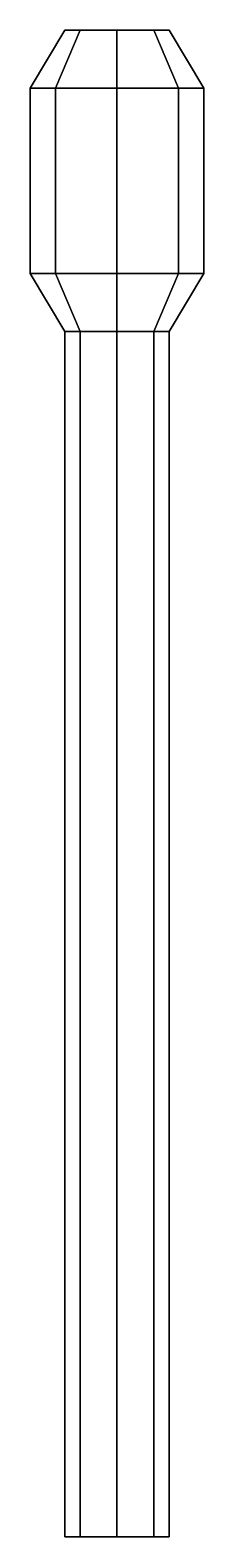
# Model space of a CAD drawing. Extents: x -0.07 to 0.08, y 0.54 to 1.84.
import ezdxf

# ---------------------------------------------------------------- set-up
doc = ezdxf.new("R2010")
doc.units = 0
doc.layers.add('GUN', color=1, linetype='CONTINUOUS')

msp = doc.modelspace()

# ---------------------------------------------------------------- linework, layer by layer
at = {"layer": 'GUN'}
for points in [[(-0.045, 1.84), (-0.0318, 1.84, -0.0318), (-0.053, 1.79, -0.053), (-0.075, 1.79)], [(-0.0318, 1.84, 0.0318), (-0.045, 1.84), (-0.075, 1.79), (-0.053, 1.79, 0.053)], [(-0.0318, 1.84, -0.0318), (0, 1.84, -0.045), (0, 1.79, -0.075), (-0.053, 1.79, -0.053)], [(0, 1.84, 0.045), (-0.0318, 1.84, 0.0318), (-0.053, 1.79, 0.053), (0, 1.79, 0.075)], [(0.0318, 1.84, -0.0318), (-0.045, 1.84), (-0.0318, 1.84, 0.0318), (0.045, 1.84)], [(0, 1.84, -0.045), (-0.0318, 1.84, -0.0318), (-0.045, 1.84), (0.0318, 1.84, -0.0318)], [(0.045, 1.84), (-0.0318, 1.84, 0.0318), (0, 1.84, 0.045), (0.0318, 1.84, 0.0318)], [(0, 1.84, -0.045), (0.0318, 1.84, -0.0318), (0.053, 1.79, -0.053), (0, 1.79, -0.075)], [(0.0318, 1.84, 0.0318), (0, 1.84, 0.045), (0, 1.79, 0.075), (0.053, 1.79, 0.053)], [(0.0318, 1.84, -0.0318), (0.045, 1.84), (0.075, 1.79), (0.053, 1.79, -0.053)], [(0.045, 1.84), (0.0318, 1.84, 0.0318), (0.053, 1.79, 0.053), (0.075, 1.79)], [(-0.075, 1.63), (-0.053, 1.63, 0.053), (-0.053, 1.79, 0.053), (-0.075, 1.79)], [(-0.053, 1.63, -0.053), (-0.075, 1.63), (-0.075, 1.79), (-0.053, 1.79, -0.053)], [(-0.053, 1.63, 0.053), (0, 1.63, 0.075), (0, 1.79, 0.075), (-0.053, 1.79, 0.053)], [(0, 1.63, -0.075), (-0.053, 1.63, -0.053), (-0.053, 1.79, -0.053), (0, 1.79, -0.075)], [(0, 1.63, 0.075), (0.053, 1.63, 0.053), (0.053, 1.79, 0.053), (0, 1.79, 0.075)], [(0.053, 1.63, -0.053), (0, 1.63, -0.075), (0, 1.79, -0.075), (0.053, 1.79, -0.053)], [(0.053, 1.63, 0.053), (0.075, 1.63), (0.075, 1.79), (0.053, 1.79, 0.053)], [(0.075, 1.63), (0.053, 1.63, -0.053), (0.053, 1.79, -0.053), (0.075, 1.79)], [(-0.045, 1.58), (-0.0318, 1.58, 0.0318), (-0.053, 1.63, 0.053), (-0.075, 1.63)], [(-0.0318, 1.58, -0.0318), (-0.045, 1.58), (-0.075, 1.63), (-0.053, 1.63, -0.053)], [(-0.0318, 1.58, 0.0318), (0, 1.58, 0.045), (0, 1.63, 0.075), (-0.053, 1.63, 0.053)], [(0, 1.58, -0.045), (-0.0318, 1.58, -0.0318), (-0.053, 1.63, -0.053), (0, 1.63, -0.075)], [(0, 1.58, 0.045), (0.0318, 1.58, 0.0318), (0.053, 1.63, 0.053), (0, 1.63, 0.075)], [(0.0318, 1.58, -0.0318), (0, 1.58, -0.045), (0, 1.63, -0.075), (0.053, 1.63, -0.053)], [(0.0318, 1.58, 0.0318), (0.045, 1.58), (0.075, 1.63), (0.053, 1.63, 0.053)], [(0.045, 1.58), (0.0318, 1.58, -0.0318), (0.053, 1.63, -0.053), (0.075, 1.63)], [(-0.045, 0.54), (-0.0318, 0.54, 0.0318), (-0.0318, 1.58, 0.0318), (-0.045, 1.58)], [(-0.0318, 0.54, -0.0318), (-0.045, 0.54), (-0.045, 1.58), (-0.0318, 1.58, -0.0318)], [(-0.0318, 0.54, 0.0318), (0, 0.54, 0.045), (0, 1.58, 0.045), (-0.0318, 1.58, 0.0318)], [(0, 0.54, -0.045), (-0.0318, 0.54, -0.0318), (-0.0318, 1.58, -0.0318), (0, 1.58, -0.045)], [(0, 0.54, 0.045), (0.0318, 0.54, 0.0318), (0.0318, 1.58, 0.0318), (0, 1.58, 0.045)], [(0.0318, 0.54, -0.0318), (0, 0.54, -0.045), (0, 1.58, -0.045), (0.0318, 1.58, -0.0318)], [(0.0318, 0.54, 0.0318), (0.045, 0.54), (0.045, 1.58), (0.0318, 1.58, 0.0318)], [(0.045, 0.54), (0.0318, 0.54, -0.0318), (0.0318, 1.58, -0.0318), (0.045, 1.58)]]:
    msp.add_3dface(points, dxfattribs=at)

doc.saveas('drawing.dxf')
